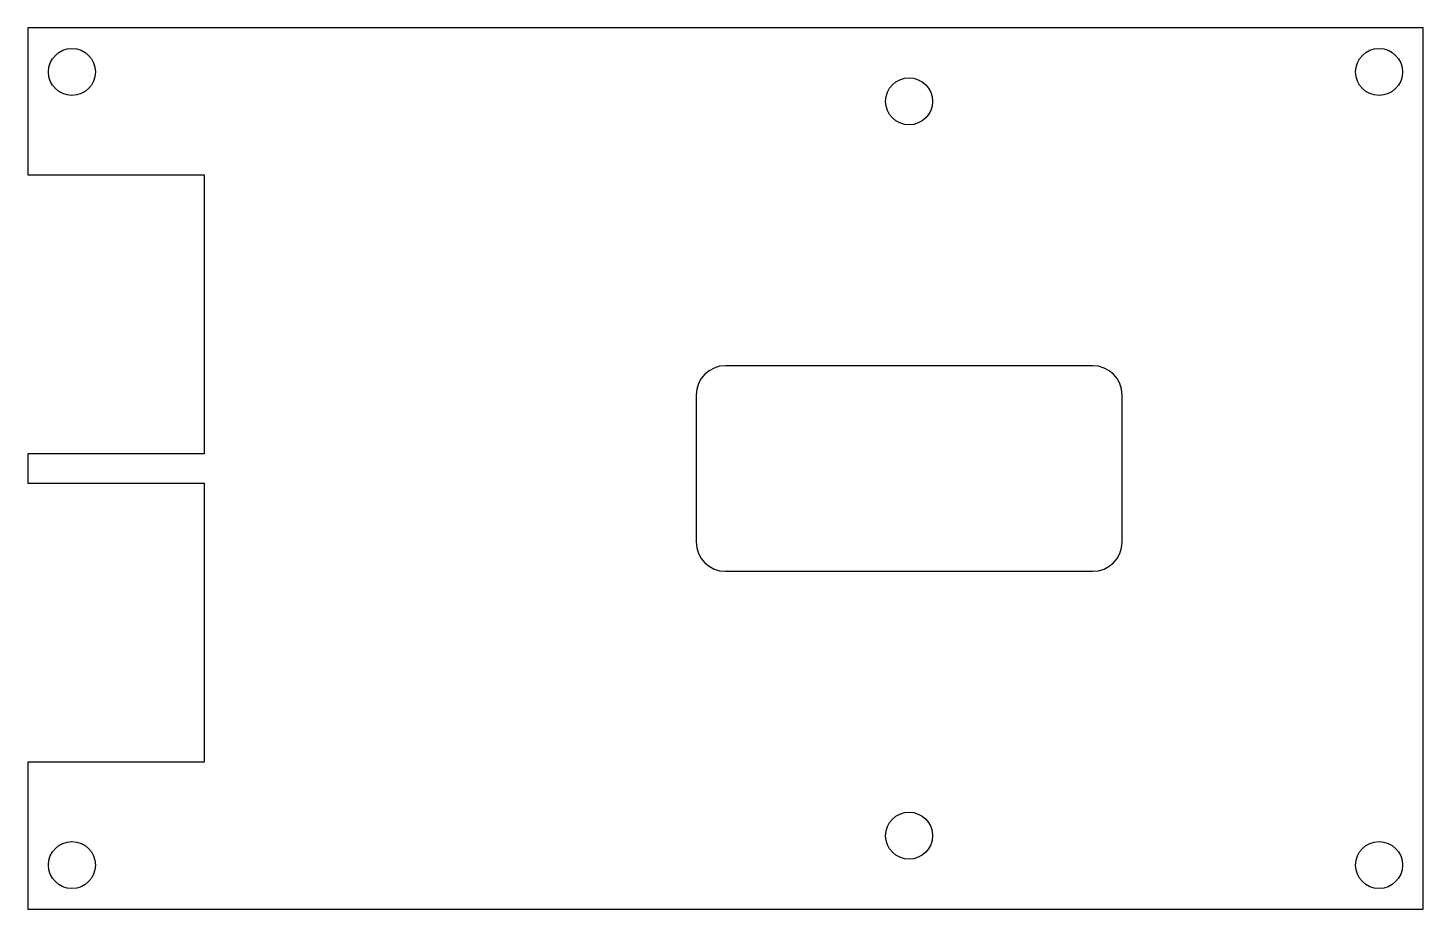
# Model space of a CAD drawing. Header units: millimetres. Extents: x -39.6 to 55.4, y -41.1 to 18.9.
import ezdxf

# ---------------------------------------------------------------- set-up
doc = ezdxf.new("R2010")
doc.units = ezdxf.units.MM

msp = doc.modelspace()

# ---------------------------------------------------------------- linework, layer by layer
at = {"color": 7, "linetype": 'Continuous', "lineweight": 25}
for p, q in [((55.436, 18.881), (-39.564, 18.881)), ((-39.564, 18.881), (-39.564, 8.881)), ((55.436, -41.119), (55.436, 18.881)), ((-39.564, 8.881), (-27.564, 8.881)), ((-27.564, 8.881), (-27.564, -10.119)), ((32.936, -4.119), (7.936, -4.119)), ((5.936, -6.119), (5.936, -16.119)), ((34.936, -16.119), (34.936, -6.119)), ((-39.564, -10.119), (-39.564, -12.119)), ((-27.564, -10.119), (-39.564, -10.119)), ((-39.564, -12.119), (-27.564, -12.119)), ((-27.564, -12.119), (-27.564, -31.119)), ((7.936, -18.119), (32.936, -18.119)), ((-39.564, -31.119), (-39.564, -41.119)), ((-27.564, -31.119), (-39.564, -31.119)), ((-39.564, -41.119), (55.436, -41.119))]:
    msp.add_line(p, q, dxfattribs=at)
for centre in [(-36.564, 15.881), (52.436, 15.881), (20.436, 13.881), (20.436, -36.119), (-36.564, -38.119), (52.436, -38.119)]:
    msp.add_circle(centre, 1.6, dxfattribs=at)
for centre, start, end in [((7.936, -6.119), 90, 180), ((32.936, -6.119), 0, 90), ((7.936, -16.119), 180, 270), ((32.936, -16.119), 270, 0)]:
    msp.add_arc(centre, 2, start, end, dxfattribs=at)

doc.saveas('drawing.dxf')
